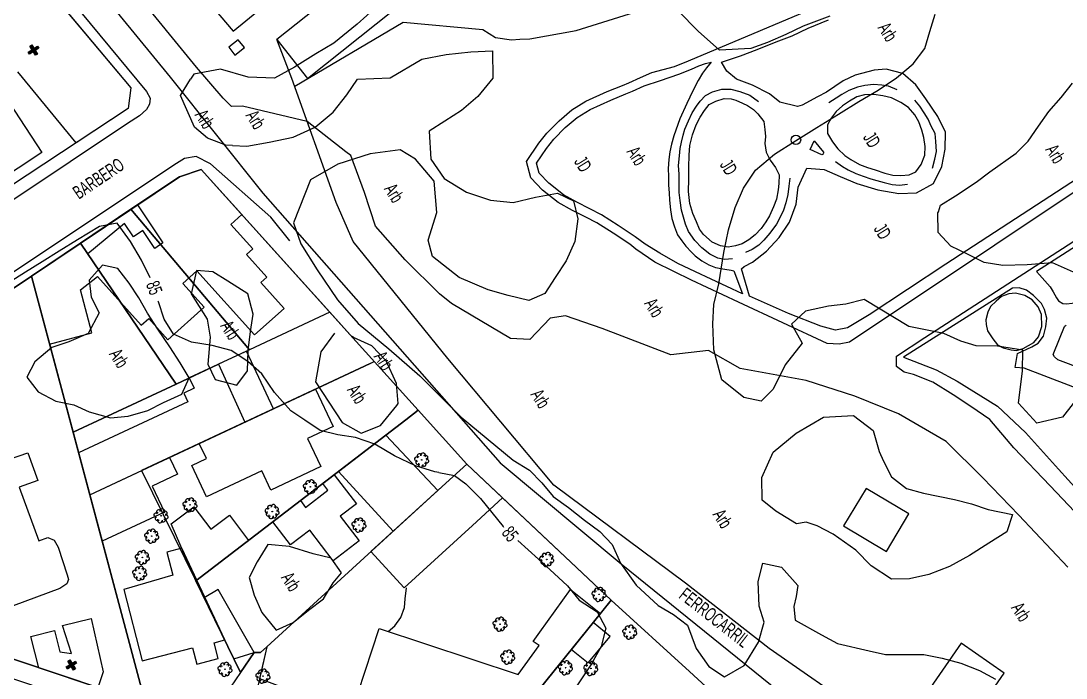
# Model space of a CAD drawing. Header units: millimetres. Extents: x 438774 to 440085, y 7202522 to 7203572.
# Drawn here: x 439173.4 to 439328.7, y 7203032.5 to 7203130.2 of the extents above; entities that cross this region are included whole.
import ezdxf

# ---------------------------------------------------------------- set-up
doc = ezdxf.new("R2010")
doc.units = ezdxf.units.MM
doc.linetypes.add('00', pattern=[10, 0, -10])
for name, color, linetype in [('0505', 1, 'Continuous'), ('0506', 1, 'Continuous'), ('0611', 30, 'Continuous'), ('0612', 7, 'Continuous'), ('0625', 7, 'Continuous'), ('0626', 7, 'Continuous'), ('0703', 6, 'Continuous'), ('0705', 242, 'Continuous'), ('0707', 7, 'Continuous'), ('0801', 10, 'Continuous'), ('0803', 160, 'Continuous'), ('0817', 10, 'Continuous'), ('0869', 7, 'Continuous'), ('0870', 7, 'Continuous'), ('1005', 3, 'Continuous'), ('1006', 3, 'Continuous'), ('1007', 3, 'Continuous')]:
    doc.layers.add(name, color=color, linetype=linetype)
doc.styles.add('02', font='swissc.ttf')
doc.styles.get("Standard").update_dxf_attribs({"font": 'Arial.ttf'})
doc.linetypes.add('03', pattern='A,5,0,["I",Standard,S=2,R=0,X=0,Y=-1],0.1', length=5.1)
doc.linetypes.add('14', pattern='A,10,0,["X",Standard,S=1,R=0,X=0,Y=-0.5],0.1', length=10.1)

# ---------------------------------------------------------------- blocks, each defined once
blk = doc.blocks.new('09')
for p, q in [((-0.04, 0.01), (0.04, 0.01)), ((-0.02, 0.03), (0.02, 0.03)), ((0, 0.05), (0, 0.05)), ((-0.04, -0.01), (0.04, -0.01)), ((-0.02, -0.03), (0.02, -0.03))]:
    blk.add_line(p, q)
for points in [[(-0.61, 0.39), (-0.76, 0.34), (-0.88, 0.27), (-0.97, 0.13), (-1, 0), (-0.96, -0.15), (-0.88, -0.26), (-0.83, -0.31), (-0.73, -0.36), (-0.58, -0.38)], [(-0.12, 0.67), (-0.2, 0.77), (-0.32, 0.84), (-0.46, 0.87), (-0.62, 0.83), (-0.74, 0.77), (-0.81, 0.63), (-0.83, 0.49), (-0.83, 0.42), (-0.79, 0.32), (-0.69, 0.22), (-0.62, 0.16)], [(-0.41, 0.6), (-0.39, 0.72), (-0.35, 0.82), (-0.3, 0.88), (-0.18, 0.96), (-0.03, 1), (0.1, 0.96), (0.24, 0.87), (0.31, 0.75), (0.36, 0.62), (0.37, 0.55)], [(0.11, 0.66), (0.19, 0.71), (0.31, 0.78), (0.42, 0.81), (0.49, 0.81), (0.63, 0.78), (0.76, 0.7), (0.82, 0.58), (0.84, 0.41), (0.81, 0.28), (0.75, 0.16), (0.69, 0.06)], [(0.67, -0.42), (0.8, -0.38), (0.91, -0.29), (0.99, -0.14), (1.01, -0.01), (0.95, 0.14), (0.86, 0.24), (0.8, 0.29), (0.7, 0.32), (0.56, 0.34)], [(-0.14, -0.69), (-0.19, -0.75), (-0.3, -0.83), (-0.4, -0.87), (-0.48, -0.87), (-0.61, -0.83), (-0.74, -0.75), (-0.8, -0.63), (-0.83, -0.47), (-0.79, -0.33), (-0.7, -0.18), (-0.64, -0.12)], [(-0.38, -0.63), (-0.34, -0.76), (-0.26, -0.88), (-0.13, -0.97), (0.01, -1.01), (0.15, -0.97), (0.27, -0.88), (0.32, -0.83), (0.36, -0.73), (0.38, -0.57)], [(0.15, -0.7), (0.32, -0.83), (0.46, -0.87), (0.62, -0.85), (0.74, -0.79), (0.83, -0.66), (0.86, -0.52), (0.86, -0.45), (0.83, -0.34), (0.74, -0.24), (0.67, -0.18)]]:
    blk.add_lwpolyline(points)
blk.add_lwpolyline([(0, -0.05), (-0.05, 0), (0, 0.05), (0.05, 0)], close=True)
blk = doc.blocks.new('16')
for points in [[(-0.78, -0.19), (-0.78, 0.17), (0.83, 0.17), (0.83, -0.19)], [(-0.17, 0.75), (0.19, 0.75), (0.19, -0.87), (-0.17, -0.87)]]:
    blk.add_hatch(color=256).paths.add_polyline_path(points)
for points in [[(-0.78, -0.19), (-0.78, 0.17), (0.83, 0.17), (0.83, -0.19)], [(-0.17, 0.75), (0.19, 0.75), (0.19, -0.87), (-0.17, -0.87)]]:
    blk.add_lwpolyline(points, close=True)

msp = doc.modelspace()

# ---------------------------------------------------------------- linework, layer by layer
at = {"layer": '0505', "linetype": 'Continuous', "elevation": 85, "flags": 128}
for points in [[(439192.57, 7203092.02), (439191.3, 7203094.62), (439189.65, 7203097.41), (439187.68, 7203100.16), (439185.07, 7203099.63), (439181.77, 7203097.67), (439179.05, 7203095.97), (439176.54, 7203094.39), (439174.07, 7203092.85), (439171.6, 7203091.31)], [(439235.49, 7203063.07), (439234.88, 7203063.18), (439231.99, 7203064.07), (439228.86, 7203065.54), (439225.94, 7203067.28), (439223.11, 7203068.3), (439220.44, 7203068.65), (439217.85, 7203069.34), (439215.57, 7203070.83), (439213.47, 7203072.25), (439211.06, 7203074.98), (439209.19, 7203077.73), (439207.1, 7203079.57), (439204.59, 7203081.22), (439201.78, 7203081.93), (439198.73, 7203082.43), (439196.04, 7203083.62), (439194.68, 7203085.88), (439193.82, 7203088.45)], [(439235.49, 7203063.07), (439237.78, 7203062.64), (439239.47, 7203061.41), (439241.65, 7203059.23), (439245.01, 7203055.02)], [(439247.19, 7203052.94), (439250.27, 7203050.18), (439252.6, 7203048.04), (439254.58, 7203046.24), (439256.31, 7203044.1), (439259.02, 7203042.38), (439260.27, 7203039.93), (439259.61, 7203037.19), (439258.14, 7203034.64), (439255.96, 7203031.34), (439255.73, 7203031.03)]]:
    msp.add_lwpolyline(points, dxfattribs=at)
at = {"layer": '0505', "linetype": '00', "elevation": 85, "flags": 128}
for points in [[(439193.82, 7203088.45), (439192.57, 7203092.02)], [(439245.01, 7203055.02), (439247.19, 7203052.94)]]:
    msp.add_lwpolyline(points, dxfattribs=at)
at = {"layer": '0611', "linetype": 'Continuous', "flags": 128}
for points in [[(439084.84, 7203246.63), (439086.18, 7203246.02), (439087.85, 7203244.37), (439147.29, 7203174.18), (439147.76, 7203173.49), (439146.39, 7203172.45), (439150.64, 7203166.97), (439151.73, 7203167.67), (439152.39, 7203167.62), (439153.24, 7203166.56), (439192.02, 7203119.71)], [(439333.57, 7203053.4), (439326.29, 7203061.11), (439320.92, 7203066.72), (439320.92, 7203066.72), (439317.37, 7203070.96), (439314.5, 7203072.9), (439311.89, 7203074.63), (439308.88, 7203076.49), (439305.98, 7203077.64), (439304.61, 7203077.97), (439303.49, 7203078.83), (439303.5, 7203080.35), (439307.7, 7203083.14), (439441.51, 7203169.77)], [(439214.05, 7203120.49), (439230.18, 7203130.02), (439242.03, 7203128.94), (439243.91, 7203127.74), (439246.27, 7203127.38), (439247.5, 7203127.51), (439248.97, 7203127.56), (439255.9, 7203128.81), (439265.4, 7203131.77), (439310.87, 7203150.53), (439319.5, 7203154.16), (439324.15, 7203155.55), (439330.4, 7203156.75)], [(439339.67, 7203111.31), (439296.47, 7203082.45), (439294.97, 7203082.14), (439293.2, 7203082.26), (439280.01, 7203088.4), (439280.01, 7203088.4), (439273, 7203091.66), (439270.37, 7203092.94), (439267.57, 7203094.35), (439264.73, 7203096.26), (439263.84, 7203097.01), (439261.39, 7203098.64), (439258.97, 7203100.19), (439257.31, 7203101.03), (439255.35, 7203102.04), (439253.22, 7203103.19), (439250.88, 7203105.06), (439249.14, 7203106.87), (439248.49, 7203109.29), (439250.35, 7203112.05), (439251.51, 7203113.53), (439253.34, 7203115.38), (439255.24, 7203116.97), (439257.31, 7203118.26), (439260.48, 7203119.7), (439262.76, 7203120.62), (439263.71, 7203121.03), (439265.42, 7203121.8), (439267.14, 7203122.52), (439270.47, 7203123.44), (439272.57, 7203124.27), (439314.43, 7203141.99)], [(439328.96, 7203048.99), (439321.67, 7203056.71), (439316.31, 7203062.3), (439310.87, 7203067.67), (439303.78, 7203071.77), (439297.29, 7203074.44), (439290.07, 7203076.75), (439280.25, 7203078.55), (439275.56, 7203081.23), (439269.94, 7203080.58), (439259.76, 7203084.47), (439254.29, 7203086.38), (439252, 7203086), (439249, 7203082.87), (439246.11, 7203082.99), (439237.34, 7203088.18), (439235.55, 7203089.64), (439230.45, 7203094.68), (439226.05, 7203099.72), (439224.43, 7203104.72), (439222.41, 7203110.22), (439221.63, 7203110.76), (439215.92, 7203115.25), (439206.28, 7203117.55), (439204.67, 7203117.47), (439203.44, 7203118.75), (439199.47, 7203123.34), (439190.37, 7203134.54)], [(439192.02, 7203119.71), (439192.56, 7203118.74), (439192.48, 7203117.84), (439192.01, 7203117.02), (439190.99, 7203116.1), (439189.23, 7203114.96), (439103.67, 7203057.77), (439102.07, 7203056.88)], [(439213.34, 7203097.52), (439210.51, 7203101.02), (439201.53, 7203108.95), (439199.42, 7203110.06), (439197.68, 7203109.78), (439196.08, 7203108.78), (439119.68, 7203057.75), (439118.39, 7203056.38), (439117.58, 7203054.6), (439117.8, 7203052.4), (439118.64, 7203050.84), (439120.02, 7203049.93), (439191.15, 7203026.06), (439246.96, 7203007.49), (439276.86, 7202997.55)]]:
    msp.add_lwpolyline(points, dxfattribs=at)
at = {"layer": '0625', "linetype": '03', "flags": 128}
for points in [[(438996.11, 7203357.33), (439016.98, 7203331.71), (439033.19, 7203312.84), (439055.15, 7203288.07), (439081.99, 7203256.25), (439096.88, 7203238.54), (439112.87, 7203221.86), (439133.59, 7203197.24), (439164.21, 7203160.13), (439195.54, 7203121.85), (439209.33, 7203104.61)], [(439209.33, 7203104.61), (439244.6, 7203064.5), (439262.55, 7203049.51), (439290.94, 7203026.54), (439320.26, 7203007.07), (439327.29, 7203002.3), (439343.24, 7202993.49), (439363.46, 7202983.39), (439382.68, 7202974.52), (439397.6, 7202968.66), (439411.15, 7202963.67), (439449.24, 7202952.46), (439500.84, 7202937.98), (439533.15, 7202928.94), (439539.46, 7202927.2), (439576.31, 7202916.84), (439639.25, 7202899.46), (439657.14, 7202894.4), (439675.37, 7202889.33), (439688.8, 7202885.66), (439732.31, 7202872.62), (439744.41, 7202868.11), (439757.56, 7202862.65), (439769.99, 7202856.5), (439772.63, 7202855.3)]]:
    msp.add_lwpolyline(points, dxfattribs=at)
at = {"layer": '0703', "linetype": 'Continuous', "flags": 128}
msp.add_lwpolyline([(439223.2, 7203082.55), (439219.26, 7203086.92), (439200.13, 7203108.13), (439196.92, 7203107.04), (439189.7, 7203102.2), (439182.24, 7203097.19), (439174.93, 7203092.27), (439125.26, 7203058.9), (439127.67, 7203050.27), (439191.88, 7203028.71), (439200.8, 7203025.71), (439206.82, 7203023.69), (439212.52, 7203021.77), (439236.56, 7203013.7), (439274.76, 7203000.87)], dxfattribs=at)
at = {"layer": '0703'}
msp.add_lwpolyline([(439223.2, 7203082.55), (439232.41, 7203072.32), (439239.62, 7203064.32), (439244.94, 7203059.29), (439261.06, 7203044.08), (439272.73, 7203033.5), (439285.02, 7203022.19), (439290.41, 7203017.51), (439285.62, 7203012.06), (439289.61, 7203010.81), (439314.08, 7202998.67), (439315.98, 7202997.18), (439311.83, 7202988.23), (439306.75, 7202990.13), (439295.36, 7202993.95), (439290.82, 7202995.48), (439275.6, 7203000.58), (439274.76, 7203000.87)], dxfattribs=at)
at = {"layer": '0705', "linetype": 'Continuous', "flags": 128}
for points in [[(439189.7, 7203102.2), (439196.92, 7203107.04), (439200.13, 7203108.13), (439219.26, 7203086.92), (439207.33, 7203081.33)], [(439189.7, 7203102.2), (439207.33, 7203081.33), (439202.74, 7203079.19), (439196.43, 7203076.23), (439182.24, 7203097.19)], [(439182.24, 7203097.19), (439196.43, 7203076.23), (439181.11, 7203069.06), (439174.93, 7203092.27)], [(439174.93, 7203092.27), (439181.11, 7203069.06), (439191.88, 7203028.71), (439127.67, 7203050.27), (439125.26, 7203058.9)], [(439181.11, 7203069.06), (439196.43, 7203076.23), (439202.74, 7203079.19), (439206.64, 7203070.56), (439191.28, 7203063.36), (439199.35, 7203046.96), (439205.99, 7203033.36), (439208.01, 7203036.33), (439208.96, 7203036.33), (439209.89, 7203037.17), (439206.82, 7203023.69), (439200.8, 7203025.71), (439191.88, 7203028.71)]]:
    msp.add_lwpolyline(points, close=True, dxfattribs=at)
for points in [[(439223.2, 7203082.55), (439219.26, 7203086.92), (439207.33, 7203081.33), (439202.74, 7203079.19), (439206.64, 7203070.56), (439225.26, 7203079.27)], [(439230.55, 7203070.9), (439232.41, 7203072.32), (439223.2, 7203082.55)], [(439225.26, 7203079.27), (439206.64, 7203070.56), (439191.28, 7203063.36), (439199.35, 7203046.96), (439230.55, 7203070.9)], [(439236.5, 7203061.47), (439239.62, 7203064.32), (439232.41, 7203072.32), (439230.55, 7203070.9)], [(439230.55, 7203070.9), (439199.35, 7203046.96), (439205.99, 7203033.36), (439208.01, 7203036.33), (439208.96, 7203036.33), (439209.89, 7203037.17), (439236.5, 7203061.47)], [(439253.45, 7203034.64), (439259.48, 7203042.11), (439261.06, 7203044.08), (439244.94, 7203059.29), (439239.62, 7203064.32), (439236.5, 7203061.47)], [(439236.5, 7203061.47), (439209.89, 7203037.17), (439206.82, 7203023.69), (439212.52, 7203021.77), (439236.56, 7203013.7), (439253.45, 7203034.64)], [(439253.45, 7203034.64), (439236.56, 7203013.7), (439274.76, 7203000.87)]]:
    msp.add_lwpolyline(points, dxfattribs=at)
at = {"layer": '0705'}
msp.add_lwpolyline([(439253.45, 7203034.64), (439259.48, 7203042.11), (439261.06, 7203044.08), (439272.73, 7203033.5), (439285.02, 7203022.19), (439290.41, 7203017.51), (439285.62, 7203012.06), (439289.61, 7203010.81), (439314.08, 7202998.67), (439315.98, 7202997.18), (439311.83, 7202988.23), (439306.75, 7202990.13), (439295.36, 7202993.95), (439290.82, 7202995.48), (439275.6, 7203000.58), (439274.76, 7203000.87)], dxfattribs=at)
at = {"layer": '0707', "linetype": 'Continuous', "flags": 128}
for points in [[(439132.87, 7203188.04), (439136.13, 7203184.13), (439189.7, 7203120.24), (439189.31, 7203117.2), (439116.99, 7203069.46), (439102.09, 7203059.61), (439099.27, 7203059.13), (439067.36, 7203069.01), (439060.75, 7203071.05), (439022.39, 7203082.93), (439021.28, 7203084.11), (439014.68, 7203104.17)], [(439638.85, 7202907.15), (439611.3, 7202914.99), (439537.77, 7202935.49), (439467.11, 7202955.12), (439421.22, 7202969.62), (439414.05, 7202971.58), (439370.87, 7202988.85), (439351.7, 7202998.49), (439336.87, 7203006.13), (439328.17, 7203010.69), (439298.36, 7203027.28), (439284.58, 7203036.91), (439272.14, 7203046.61), (439252.54, 7203061.18), (439236.81, 7203080.04), (439222.72, 7203097.41), (439220.23, 7203103.21), (439213.63, 7203121.65), (439211.42, 7203127.45)], [(439274.76, 7203000.87), (439236.56, 7203013.7), (439212.52, 7203021.77), (439200.8, 7203025.71), (439191.88, 7203028.71), (439127.67, 7203050.27), (439125.26, 7203058.9), (439174.93, 7203092.27), (439196.92, 7203107.04), (439200.13, 7203108.13), (439223.2, 7203082.55)], [(439191.88, 7203028.71), (439174.93, 7203092.27)], [(439223.2, 7203082.55), (439232.41, 7203072.32), (439239.62, 7203064.32), (439261.06, 7203044.08)], [(439183.59, 7203059.76), (439225.26, 7203079.27)], [(439225.26, 7203079.27), (439225.88, 7203079.56)], [(439230.55, 7203070.9), (439232.41, 7203072.32)], [(439205.99, 7203033.36), (439199.35, 7203046.96), (439230.55, 7203070.9)], [(439236.5, 7203061.47), (439209.89, 7203037.17), (439208.96, 7203036.33), (439208.01, 7203036.33), (439205.99, 7203033.36), (439200.8, 7203025.71)], [(439261.06, 7203044.08), (439253.45, 7203034.64)], [(439209.89, 7203037.17), (439208.81, 7203032.45), (439215.12, 7203030.07), (439212.52, 7203021.77), (439212.53, 7203021.78)], [(439253.45, 7203034.64), (439236.56, 7203013.7)]]:
    msp.add_lwpolyline(points, dxfattribs=at)
at = {"layer": '0707', "linetype": '14', "flags": 128}
for points in [[(439227.94, 7203039.43), (439228.91, 7203040.29), (439229.81, 7203041.5), (439230.39, 7203043), (439230.47, 7203044.29), (439230.66, 7203045.95)], [(439308.97, 7202992.68), (439319.22, 7202988.97), (439321.33, 7202992.99), (439294.2, 7203014.22), (439285.02, 7203022.19), (439272.73, 7203033.5), (439261.06, 7203044.08)]]:
    msp.add_lwpolyline(points, dxfattribs=at)
at = {"layer": '0801', "linetype": 'Continuous', "flags": 128}
for points in [[(439224.31, 7203137.75), (439211.42, 7203127.45), (439215.95, 7203121.63), (439228.84, 7203131.93), (439224.31, 7203137.75)], [(439174.93, 7203092.27), (439177.62, 7203082.14), (439183.9, 7203083.82), (439182.2, 7203090.22), (439184.77, 7203092.2), (439191.25, 7203084.98), (439192.36, 7203085.98), (439195.2, 7203082.82), (439200.58, 7203087.64), (439197.41, 7203091.17), (439199.52, 7203093.05), (439208.08, 7203083.52), (439212.47, 7203087.47), (439209.03, 7203091.31), (439209.91, 7203092.11), (439206.89, 7203095.47), (439207.82, 7203096.31), (439204.56, 7203099.94), (439206.19, 7203101.41), (439200.13, 7203108.13), (439196.92, 7203107.04), (439190.69, 7203102.86), (439194.48, 7203097.21), (439193.27, 7203096.39), (439191.48, 7203099.05), (439190.08, 7203098.11), (439188.77, 7203100.07), (439183.31, 7203095.6), (439182.24, 7203097.19), (439174.93, 7203092.27)], [(439324.52, 7203087.68), (439323.65, 7203088.76), (439322.53, 7203089.39), (439321.17, 7203089.72), (439320.19, 7203089.65), (439319.08, 7203089.24), (439318.28, 7203088.57), (439317.45, 7203087.77), (439317.03, 7203086.93), (439316.76, 7203085.76), (439316.81, 7203085.1), (439317, 7203084.12), (439317.79, 7203082.95), (439318.49, 7203082.04), (439319.32, 7203081.6), (439320.52, 7203081.3), (439321.33, 7203081.19), (439322.28, 7203081.5), (439323.91, 7203082.41), (439324.6, 7203083.26), (439325.07, 7203084.78), (439325.03, 7203086.55), (439324.52, 7203087.68)], [(439183.59, 7203059.76), (439210.89, 7203072.54), (439206.87, 7203081.12), (439198.38, 7203077.14), (439199.1, 7203075.61), (439197.56, 7203074.88), (439198.18, 7203073.57), (439181.94, 7203065.99), (439183.59, 7203059.76)], [(439199.87, 7203067.39), (439217.16, 7203075.48), (439219.78, 7203069.9), (439215.97, 7203068.12), (439217.93, 7203063.94), (439210.51, 7203060.46), (439209.17, 7203063.32), (439200.97, 7203059.47), (439198.79, 7203064.13), (439200.93, 7203065.14), (439199.87, 7203067.39)], [(439235.34, 7203060.41), (439228.69, 7203054.34), (439220.57, 7203063.24), (439227.6, 7203068.63), (439235.34, 7203060.41)], [(439183.59, 7203059.76), (439195.47, 7203065.32), (439196.64, 7203062.82), (439192.89, 7203061.06), (439194.72, 7203057.17), (439185.43, 7203052.87), (439183.59, 7203059.76)], [(439210.8, 7203055.74), (439214.9, 7203058.89), (439215.68, 7203057.88), (439219, 7203060.43), (439218.22, 7203061.44), (439219.92, 7203062.75), (439223.23, 7203058.43), (439220.81, 7203056.57), (439223.64, 7203052.89), (439219.78, 7203049.93), (439216.28, 7203054.49), (439213.44, 7203052.31), (439210.8, 7203055.74)], [(439305.31, 7203056.91), (439298.95, 7203060.71), (439295.61, 7203055.12), (439301.98, 7203051.33), (439305.31, 7203056.91)], [(439199.35, 7203046.96), (439195.71, 7203055.43), (439199.05, 7203057.97), (439201.57, 7203054.65), (439204.34, 7203056.74), (439207.2, 7203052.98), (439199.35, 7203046.96)], [(439188.64, 7203045.67), (439191.38, 7203035.07), (439198.89, 7203037), (439199.51, 7203034.59), (439202.7, 7203035.41), (439202.1, 7203037.73), (439203.65, 7203038.17), (439197.26, 7203051.82), (439195.03, 7203051.23), (439195.96, 7203047.79), (439188.64, 7203045.67)], [(439200.59, 7203044.43), (439205.01, 7203035.38), (439208.01, 7203036.33), (439202.69, 7203045.7), (439200.59, 7203044.43)], [(439258.38, 7203040.75), (439255.18, 7203036.78), (439257.67, 7203034.76), (439260.94, 7203038.68), (439258.38, 7203040.75)], [(439313.04, 7203023.94), (439319.49, 7203033.26), (439313.1, 7203037.68), (439306.66, 7203028.36), (439313.04, 7203023.94)]]:
    msp.add_lwpolyline(points, close=True, dxfattribs=at)
for points in [[(439239.62, 7203064.32), (439236.5, 7203061.47)], [(439240.45, 7203055.21), (439244.94, 7203059.29), (439239.62, 7203064.32)], [(439236.5, 7203061.47), (439225.38, 7203051.32), (439230.3, 7203045.95), (439240.45, 7203055.21)], [(439250.49, 7203039.32), (439255.06, 7203045.67), (439259.48, 7203042.11)], [(439259.48, 7203042.11), (439253.45, 7203034.64)], [(439253.45, 7203034.64), (439240.1, 7203018.1), (439221.38, 7203024), (439226.61, 7203039.87), (439247.28, 7203033.05), (439250.37, 7203037.34), (439249.51, 7203037.95), (439250.49, 7203039.32)]]:
    msp.add_lwpolyline(points, dxfattribs=at)
at = {"layer": '0803', "linetype": 'Continuous', "flags": 128}
msp.add_lwpolyline([(439205.18, 7203125.14), (439206.59, 7203126.28), (439205.66, 7203127.42), (439204.26, 7203126.29), (439205.18, 7203125.14)], close=True, dxfattribs=at)
at = {"layer": '0817', "linetype": 'Continuous', "flags": 128}
for points in [[(439204.9, 7203128.67), (439226.23, 7203146.13), (439219.67, 7203154.14), (439206.94, 7203144.02), (439208.16, 7203142.5), (439202.97, 7203138.31), (439201.42, 7203140.31), (439197.58, 7203137.36), (439204.9, 7203128.67)], [(439184.82, 7203031.08), (439176.03, 7203034.03), (439174.84, 7203038.68), (439178.34, 7203039.56), (439179.14, 7203036.41), (439180.87, 7203036.15), (439179.53, 7203040.32), (439183.79, 7203041.39), (439185.61, 7203033.46), (439184.82, 7203031.08)]]:
    msp.add_lwpolyline(points, close=True, dxfattribs=at)
for points in [[(439171.41, 7203142.06), (439189.7, 7203120.24), (439189.31, 7203117.2), (439181.57, 7203112.1), (439172.93, 7203122.65)], [(439169.89, 7203120.65), (439176.48, 7203110.67), (439162.19, 7203101.24)], [(439171.69, 7203065.04), (439174.38, 7203066.01), (439175.89, 7203061.89), (439173.11, 7203060.87), (439176.02, 7203052.9), (439177.38, 7203053.42), (439178.33, 7203053), (439178.89, 7203051.99), (439180.23, 7203047.88), (439180.46, 7203047.18), (439180.21, 7203046.53), (439179.16, 7203045.85), (439165.21, 7203040.69)]]:
    msp.add_lwpolyline(points, dxfattribs=at)
at = {"layer": '0869', "linetype": 'Continuous', "flags": 128}
for points in [[(439369.67, 7203132.34), (439310.81, 7203094.06), (439299.44, 7203086.52), (439296.21, 7203084.58), (439294.41, 7203084.24), (439292.24, 7203084.83), (439287.44, 7203086.7), (439281.61, 7203089.3), (439281.61, 7203089.3), (439280.45, 7203093.35), (439280.83, 7203093.69), (439282.1, 7203094.32), (439284.15, 7203095.97), (439286.04, 7203098.02), (439287.57, 7203100.3), (439288.58, 7203102.96), (439288.89, 7203105.48), (439290.14, 7203108.33), (439292.74, 7203108.14), (439295.11, 7203107.1), (439297.56, 7203106.03), (439300.72, 7203105.11), (439303.84, 7203104.55), (439306.44, 7203104.65), (439308.97, 7203106.04), (439310.22, 7203108.58), (439310.7, 7203111.12), (439310.74, 7203113.69), (439309.63, 7203116), (439307.83, 7203118.61), (439306.34, 7203120.72), (439304.44, 7203122.37), (439301.95, 7203123.03), (439300.17, 7203122.89), (439297.35, 7203122.16), (439295.57, 7203121.28), (439293.07, 7203119.6), (439291.73, 7203118.93), (439289.46, 7203117.69), (439288.77, 7203117.48), (439286.13, 7203118.15), (439284.62, 7203119.37), (439282.07, 7203120.68), (439279.7, 7203121.55), (439278.27, 7203122.74), (439277.49, 7203124.09), (439280.32, 7203125.03), (439282.77, 7203125.98), (439285.58, 7203127.08), (439287.98, 7203127.99), (439290.34, 7203129.13), (439293.39, 7203130.35)], [(439303.59, 7203119.94), (439302.29, 7203120.5), (439301.32, 7203120.64), (439300.05, 7203120.78), (439298.79, 7203120.59), (439297.69, 7203120.35), (439296.39, 7203119.88), (439295.36, 7203119.25), (439294.51, 7203118.72), (439293.4, 7203118.03)], [(439279.11, 7203094.85), (439277.94, 7203094.72), (439276.93, 7203094.92), (439275.73, 7203095.52), (439274.55, 7203096.49), (439273.52, 7203097.55), (439272.59, 7203098.89), (439272.11, 7203099.98), (439271.81, 7203101.01), (439271.55, 7203102.05), (439271.31, 7203103.52), (439271.2, 7203104.68), (439271.17, 7203106.16), (439271.16, 7203107.42), (439271.09, 7203108.7), (439271.21, 7203110.14), (439271.35, 7203111.25), (439271.51, 7203112.2), (439271.76, 7203113.21), (439272.03, 7203114.11), (439272.57, 7203115.38), (439273.1, 7203116.56), (439273.75, 7203117.56), (439274.31, 7203118.29), (439275.12, 7203119.11), (439276.13, 7203119.66), (439277.53, 7203120.08), (439278.88, 7203120.04), (439280.18, 7203119.72), (439281.66, 7203119.17), (439282.98, 7203118.24)], [(439308.84, 7203108.34), (439309.16, 7203109.64), (439309.4, 7203110.78), (439309.33, 7203112.26), (439309.2, 7203113.47), (439308.64, 7203114.55), (439308.18, 7203115.58), (439307.58, 7203116.55), (439306.93, 7203117.55), (439306.19, 7203118.44)], [(439294.39, 7203109.29), (439295.43, 7203108.58), (439296.3, 7203108.08), (439297.42, 7203107.53), (439298.53, 7203107.11), (439299.68, 7203106.73), (439300.55, 7203106.49), (439301.64, 7203106.21), (439302.85, 7203105.9), (439303.9, 7203105.78), (439305.1, 7203105.92)], [(439287.61, 7203106.85), (439287.47, 7203105.62), (439287.31, 7203104.41), (439287.04, 7203103.14), (439286.71, 7203102.09), (439286.13, 7203100.95), (439285.63, 7203100), (439284.68, 7203098.66), (439283.77, 7203097.61), (439283.02, 7203096.87), (439282.05, 7203096.22), (439281.03, 7203095.77)], [(439365.19, 7203062.2), (439322.46, 7203078.58), (439321.09, 7203078.68), (439321.46, 7203080.76), (439323.57, 7203081.74), (439324.51, 7203082.3), (439325.34, 7203083.32), (439325.68, 7203084.75), (439325.83, 7203086.02), (439325.49, 7203087.32), (439325.02, 7203088.19), (439323.86, 7203089.38), (439322.8, 7203090.2), (439321.7, 7203090.51), (439320.74, 7203090.46), (439304.54, 7203080.21), (439309.39, 7203078.33), (439312.51, 7203076.66), (439318.48, 7203072.93), (439322.65, 7203069.02), (439327.57, 7203063.56), (439336.18, 7203054.03)], [(439393.32, 7203054.98), (439327.45, 7203079.82), (439326.94, 7203080.26), (439326.78, 7203080.6), (439326.84, 7203080.86), (439328.46, 7203084.76), (439328.56, 7203084.86), (439328.69, 7203084.99)]]:
    msp.add_lwpolyline(points, dxfattribs=at)
for points in [[(439273.04, 7203123.03), (439274.12, 7203123.52), (439275.12, 7203123.9), (439275.96, 7203124.07), (439275.22, 7203123.26), (439274.66, 7203122.43), (439273.99, 7203121.33), (439273.21, 7203119.8), (439272.33, 7203117.93), (439271.26, 7203115.63), (439270.37, 7203113.13), (439270.04, 7203111.91), (439269.82, 7203110.74), (439269.67, 7203109.62), (439269.55, 7203108.28), (439269.62, 7203107.1), (439269.61, 7203105.81), (439269.72, 7203104.67), (439269.74, 7203103.58), (439269.88, 7203102.11), (439270.1, 7203100.83), (439270.49, 7203099.59), (439270.92, 7203098.41), (439271.57, 7203097.52), (439272.18, 7203096.73), (439273, 7203095.84), (439273.56, 7203095.29), (439274.55, 7203094.55), (439275.58, 7203093.97), (439276.6, 7203093.53), (439277.96, 7203093.28), (439278.89, 7203093.16), (439279.33, 7203093.04), (439280.59, 7203089.63), (439273.59, 7203092.89), (439270.97, 7203094.17), (439268.3, 7203095.66), (439266.11, 7203097.04), (439264.66, 7203098.1), (439262.14, 7203099.78), (439259.66, 7203101.38), (439257.93, 7203102.25), (439256, 7203103.25), (439253.98, 7203104.34), (439251.8, 7203106.09), (439250.37, 7203107.56), (439249.97, 7203109.04), (439251.45, 7203111.24), (439252.55, 7203112.62), (439254.26, 7203114.37), (439256.05, 7203115.85), (439257.96, 7203117.06), (439261.03, 7203118.45), (439263.27, 7203119.37), (439264.25, 7203119.78), (439265.96, 7203120.55), (439268.43, 7203121.36), (439271.14, 7203122.29), (439273.04, 7203123.03)], [(439295.82, 7203110.2), (439296.67, 7203109.62), (439297.99, 7203108.87), (439299.16, 7203108.41), (439300.31, 7203108.09), (439301.72, 7203107.6), (439302.95, 7203107.27), (439304.1, 7203107.22), (439305.35, 7203107.35), (439306.33, 7203107.76), (439307.15, 7203108.84), (439307.69, 7203110.27), (439307.76, 7203111.53), (439307.53, 7203112.89), (439307.24, 7203113.99), (439306.8, 7203115.2), (439306.18, 7203116.25), (439305.26, 7203117.36), (439304.11, 7203118.07), (439302.76, 7203118.76), (439301.43, 7203119.07), (439300.09, 7203119.28), (439298.71, 7203119.21), (439297.57, 7203118.91), (439296.47, 7203118.26), (439295.45, 7203117.59), (439294.52, 7203116.72), (439293.75, 7203115.75), (439293.21, 7203114.74), (439293.23, 7203113.49), (439293.96, 7203112.23), (439294.75, 7203111.2), (439295.82, 7203110.2)], [(439279.55, 7203096.75), (439278.45, 7203096.57), (439277.32, 7203096.79), (439276.09, 7203097.34), (439274.81, 7203098.47), (439274.21, 7203099.27), (439273.75, 7203100.34), (439273.22, 7203101.58), (439272.78, 7203103.09), (439272.59, 7203104.85), (439272.61, 7203106.68), (439272.62, 7203108.45), (439272.66, 7203110.25), (439272.75, 7203111.71), (439273.14, 7203113.26), (439273.69, 7203114.76), (439274.28, 7203115.89), (439274.94, 7203116.88), (439275.65, 7203117.76), (439276.63, 7203118.28), (439277.86, 7203118.7), (439278.89, 7203118.63), (439279.58, 7203118.45), (439280.6, 7203117.99), (439281.36, 7203117.63), (439282.24, 7203117.03), (439282.87, 7203116.41), (439283.74, 7203115.27), (439283.91, 7203114.06), (439284.01, 7203113.05), (439283.91, 7203111.98), (439284.09, 7203110.69), (439284.73, 7203109.49), (439285.49, 7203108.44), (439286.06, 7203107.34), (439285.98, 7203106.05), (439285.88, 7203105.1), (439285.63, 7203103.73), (439285.2, 7203102.55), (439284.59, 7203101.25), (439284.06, 7203100.32), (439283.38, 7203099.34), (439282.47, 7203098.42), (439281.53, 7203097.66), (439280.55, 7203097.06), (439279.55, 7203096.75)], [(439355.47, 7203112.96), (439324.27, 7203092.96), (439324.71, 7203092.48), (439325.53, 7203091.59), (439326.29, 7203090.68), (439326.76, 7203089.91), (439327.23, 7203089.05), (439327.56, 7203088.59), (439328.19, 7203088.22), (439328.74, 7203088.17), (439329.6, 7203088.26), (439343.55, 7203089.48), (439344.19, 7203089.85), (439344.53, 7203090.32), (439344.94, 7203091.19), (439355.47, 7203112.96)], [(439292.4, 7203110.29), (439290.65, 7203111.1), (439291.26, 7203112.37), (439292.61, 7203110.7), (439292.65, 7203110.54), (439292.59, 7203110.45), (439292.55, 7203110.42), (439292.51, 7203110.36), (439292.4, 7203110.29)]]:
    msp.add_lwpolyline(points, close=True, dxfattribs=at)
at = {"layer": '0869'}
msp.add_circle((439288.54, 7203112.53, 82.72), 0.7, dxfattribs=at)
at = {"layer": '1005'}
for points in [[(439226.19, 7203132.31), (439223.32, 7203129.71), (439219.87, 7203126.9), (439217.21, 7203125.33), (439214.03, 7203123.35), (439211.06, 7203121.7), (439207.16, 7203121.85), (439203.01, 7203123.06), (439199.06, 7203122.27), (439198.59, 7203121.53)], [(439293.57, 7203130.92), (439289.61, 7203129.43), (439287.03, 7203128.21), (439284.32, 7203127), (439281.81, 7203126.1), (439277.19, 7203125.86), (439274.03, 7203128.7), (439271.04, 7203131.7)], [(439329.73, 7203073.35), (439328.15, 7203071.32), (439324.31, 7203070.41), (439321.62, 7203073.4), (439322.22, 7203078.21), (439322.26, 7203081.28), (439318.51, 7203081.86), (439315.33, 7203081.89), (439313.03, 7203082.61), (439310.5, 7203083.75), (439305.33, 7203084.77), (439298.65, 7203088.81), (439295.94, 7203088.12), (439293.38, 7203087.82), (439289.94, 7203087.07), (439287.87, 7203085.14), (439289.47, 7203082.29), (439286.94, 7203079.08), (439285.14, 7203075.48), (439283.36, 7203073.68), (439280.79, 7203074.23), (439277.52, 7203076.85), (439276.31, 7203081.33), (439276.17, 7203085.19), (439276.35, 7203088.05), (439277.1, 7203091.14), (439277.83, 7203095.79), (439278.53, 7203099.15), (439279.48, 7203102.45), (439280.74, 7203105.37), (439282.55, 7203108.04), (439285.34, 7203110.38), (439288.47, 7203112.37), (439291.64, 7203114.36), (439294.84, 7203116.36), (439297.9, 7203118.22), (439300.75, 7203119.92), (439303.49, 7203121.76), (439305.96, 7203123.84), (439307.67, 7203126.1), (439308.44, 7203128.64), (439309.2, 7203131.19)], [(439204.81, 7203111.68), (439206.96, 7203111.6), (439210.27, 7203112.16), (439213.83, 7203112.91), (439217.11, 7203114.41), (439219.75, 7203116.66), (439221.79, 7203119.22), (439223.36, 7203121.55), (439228.26, 7203121.75), (439232.96, 7203124.51), (439236.55, 7203125.2), (439240.23, 7203125.62), (439243.45, 7203125.75), (439243.5, 7203121.69), (439241.27, 7203118.98), (439238.82, 7203116.89), (439236.36, 7203115.31), (439234.04, 7203113.82), (439234.26, 7203109.66), (439236.27, 7203106.78), (439239.6, 7203104.75), (439243.15, 7203103.58), (439246.51, 7203103.23), (439249.82, 7203103.99), (439253.08, 7203104.58), (439255.46, 7203103.47), (439256.12, 7203100.78), (439255.7, 7203097.4), (439254.38, 7203094.54), (439252.78, 7203092.08), (439251.22, 7203089.69), (439248.85, 7203088.62), (439245.79, 7203089.37), (439242.79, 7203090.25), (439238.47, 7203092.04), (439234.53, 7203095.19), (439233.9, 7203097.62), (439235.16, 7203101.72), (439234.79, 7203106.39), (439232.01, 7203109.64), (439229.74, 7203111.03), (439225.26, 7203110.46), (439220.47, 7203108.89), (439216.41, 7203106.6), (439213.89, 7203100.19), (439214.94, 7203097.09), (439217.39, 7203093.18), (439220.39, 7203088.74), (439223.46, 7203085.23), (439228.05, 7203081.44), (439232.65, 7203077.43), (439238.77, 7203071.3), (439246.52, 7203064.92), (439248.92, 7203063.4), (439250.79, 7203061.52), (439252.46, 7203059.52), (439254.75, 7203057.86), (439257.14, 7203055.98), (439259.39, 7203054.29), (439261.25, 7203052.36), (439262.45, 7203049.58), (439264.79, 7203046.3), (439268.05, 7203043.32), (439270.36, 7203041.98), (439272.4, 7203040.36), (439273.69, 7203036.89), (439275.6, 7203034.22), (439277.93, 7203032.68), (439280.86, 7203034.36), (439282.95, 7203037.83), (439283.81, 7203040.8), (439283.08, 7203043.19), (439282.93, 7203046.89), (439283.6, 7203049.57), (439286.37, 7203049), (439288.84, 7203046.27), (439288.55, 7203044.62), (439288.21, 7203043.14), (439288.41, 7203041.13), (439292.35, 7203038.92), (439294.71, 7203037.65), (439299.41, 7203036.57), (439301.85, 7203036.02), (439304.48, 7203036.02), (439307.54, 7203036), (439310.26, 7203035.45), (439313.05, 7203034.72), (439315.81, 7203033.62), (439318.21, 7203032.37)], [(439204.81, 7203111.68), (439203.82, 7203111.72), (439201.1, 7203112.79), (439199.15, 7203114.42), (439197.09, 7203119.14), (439198.59, 7203121.53)], [(439330.25, 7203092.64), (439326.64, 7203094.23), (439322.91, 7203093.94), (439319.3, 7203093.86), (439316.53, 7203094.29), (439314.03, 7203095.53), (439311.54, 7203096.74), (439309.68, 7203098.76), (439309.61, 7203101.69), (439309.74, 7203101.85), (439310.03, 7203102.82), (439312.23, 7203104.2), (439315.31, 7203106.26), (439317.33, 7203107.77), (439321.26, 7203110.53), (439323.05, 7203112.35), (439324.6, 7203114.56), (439326.1, 7203116.76), (439327.97, 7203118.83), (439329.62, 7203120.97)], [(439219.98, 7203083.78), (439217.95, 7203080.99), (439217.16, 7203076.53), (439221.12, 7203070.52), (439223.95, 7203068.94), (439226.78, 7203070.05), (439229.21, 7203073.03)], [(439229.21, 7203073.03), (439229.45, 7203073.33), (439229.16, 7203076.32), (439227.62, 7203079.67), (439225.53, 7203081.88), (439222.81, 7203083.16)]]:
    msp.add_lwpolyline(points, dxfattribs=at)
for points in [[(439185.49, 7203093.91), (439183.51, 7203091.67), (439183.79, 7203089.14), (439185, 7203086.8), (439183.35, 7203083.73), (439180.51, 7203082.49), (439177.98, 7203081.65), (439175.45, 7203079.54), (439174.27, 7203077.23), (439175.91, 7203075.06), (439178.54, 7203073.69), (439181.22, 7203073.13), (439183.51, 7203072.08), (439186.7, 7203071.22), (439189.29, 7203071.43), (439192.21, 7203072.27), (439194.58, 7203073.5), (439197.27, 7203074.7), (439198.37, 7203077.15), (439197.05, 7203079.39), (439195.51, 7203081.78), (439193.7, 7203084.37), (439192.17, 7203086.77), (439190.87, 7203089.02), (439189.46, 7203091.22), (439187.77, 7203093.4)], [(439199.48, 7203093.1), (439198.66, 7203089.65), (439201.05, 7203085.87), (439201.48, 7203083.21), (439201.15, 7203079.2), (439202.22, 7203076.91), (439205.47, 7203076.06), (439207.06, 7203078.21), (439207.12, 7203081.23), (439207.46, 7203084.06), (439207.87, 7203086.62), (439207.11, 7203089.62), (439204.12, 7203091.5), (439201.9, 7203092.93)], [(439222.81, 7203083.16), (439222.59, 7203083.27)], [(439300.88, 7203066.17), (439301.54, 7203064.78), (439302.73, 7203062.42), (439304.96, 7203060.71), (439307.49, 7203059.98), (439312.09, 7203059.06), (439314.61, 7203058.43), (439317.12, 7203057.59), (439320.74, 7203056.83), (439319.88, 7203054.25), (439317.19, 7203052.57), (439314.31, 7203050.75), (439311.36, 7203049.11), (439308.27, 7203047.9), (439305.4, 7203047.27), (439302.72, 7203047.21), (439299.73, 7203049.18), (439297.44, 7203051.53), (439294.09, 7203053.9), (439291.68, 7203055.14), (439290.04, 7203055.71), (439288.6, 7203055.46), (439285.56, 7203057.34), (439283.54, 7203058.98), (439283.48, 7203062.35), (439285.14, 7203066.09), (439288.56, 7203068.92), (439292.64, 7203071.28), (439297.1, 7203071.53), (439300.01, 7203069.31)], [(439221.01, 7203048.14), (439219.46, 7203050.35), (439216.79, 7203050.97), (439213.3, 7203052.07), (439210.07, 7203052.36), (439208.46, 7203049.81), (439207.3, 7203047.46), (439208.05, 7203044.84), (439209.18, 7203042.26), (439211.32, 7203039.63), (439213.84, 7203040.77), (439216.12, 7203042.62), (439218.32, 7203044.31), (439219.78, 7203046.68)]]:
    msp.add_lwpolyline(points, close=True, dxfattribs=at)

# ---------------------------------------------------------------- block references
at = {"layer": '0817', "rotation": 302}
for p in [(439175.27, 7203125.9), (439180.91, 7203034.48)]:
    msp.add_blockref('16', p, dxfattribs=at)
at = {"layer": '1007', "rotation": 302}
for p in [(439232.94, 7203064.94), (439216.38, 7203060.94), (439198.5, 7203058.26), (439210.72, 7203057.27), (439194.2, 7203056.64), (439223.61, 7203055.27), (439192.8, 7203053.62), (439191.41, 7203050.45), (439251.52, 7203050.16), (439191.04, 7203048.09), (439259.29, 7203044.96), (439244.57, 7203040.52), (439263.86, 7203039.34), (439245.73, 7203035.64), (439254.3, 7203034.05), (439258.07, 7203033.95), (439203.7, 7203033.82), (439209.34, 7203032.8)]:
    msp.add_blockref('09', p, dxfattribs=at)

# ---------------------------------------------------------------- texts
at = {"layer": '0506', "style": '02', "width": 0.75}
for rotation, p in [(291, (439191.92, 7203091.06)), (309, (439244.71, 7203054.06))]:
    msp.add_text('85', height=2, rotation=rotation, dxfattribs=at).set_placement(p)
at = {"layer": '0612', "style": '02', "width": 0.75}
msp.add_text('BARBERO', height=2, rotation=34, dxfattribs=at).set_placement((439181.97, 7203103.62))
at = {"layer": '0626', "style": '02', "width": 0.75}
msp.add_text('FERROCARRIL', height=2, rotation=321.9284, dxfattribs=at).set_placement((439271, 7203044.51))
at = {"layer": '0870', "style": '02', "width": 0.75}
for p in [(439298.43, 7203112.9), (439255.5, 7203109.29), (439277.15, 7203108.82), (439300.02, 7203099.28)]:
    msp.add_text('JD', height=2, rotation=302, dxfattribs=at).set_placement(p)
at = {"layer": '1006', "style": '02', "width": 0.75}
for p in [(439300.63, 7203129.19), (439199.14, 7203116.23), (439206.69, 7203116.15), (439263.31, 7203110.76), (439325.54, 7203111.06), (439227.26, 7203105.23), (439265.92, 7203088.19), (439202.93, 7203084.86), (439186.41, 7203080.67), (439225.74, 7203080.3), (439221.76, 7203075.35), (439249.03, 7203074.66), (439276.1, 7203056.82), (439211.95, 7203047.45), (439320.45, 7203042.96)]:
    msp.add_text('Arb', height=2, rotation=302, dxfattribs=at).set_placement(p)

doc.saveas('drawing.dxf')
